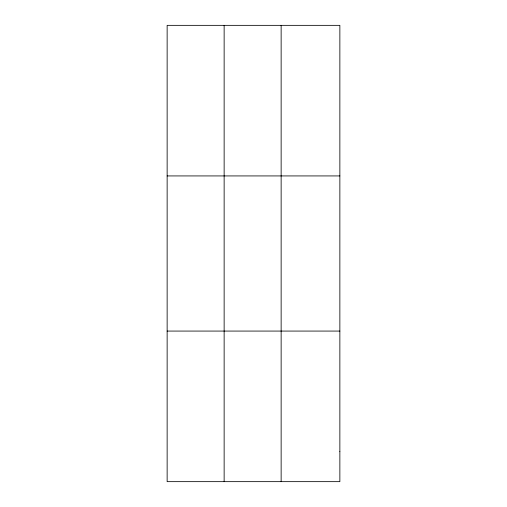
<?xml version="1.0" encoding="UTF-8"?>
<svg xmlns="http://www.w3.org/2000/svg" width="507" height="507" viewBox="0 0 507 507"><rect width="100%" height="100%" fill="white"/><g stroke="black" fill="none" stroke-linecap="round" stroke-linejoin="round"><path stroke-width="0.76" d="M224.138 25.35L224.138 481.65M281.138 25.35L281.138 481.65M167.139 175.929L339.861 175.929M167.139 331.071L339.861 331.071M339.861 451.534L339.861 481.65L167.139 481.65L167.139 25.35L339.861 25.35L339.861 451.534"/></g></svg>
